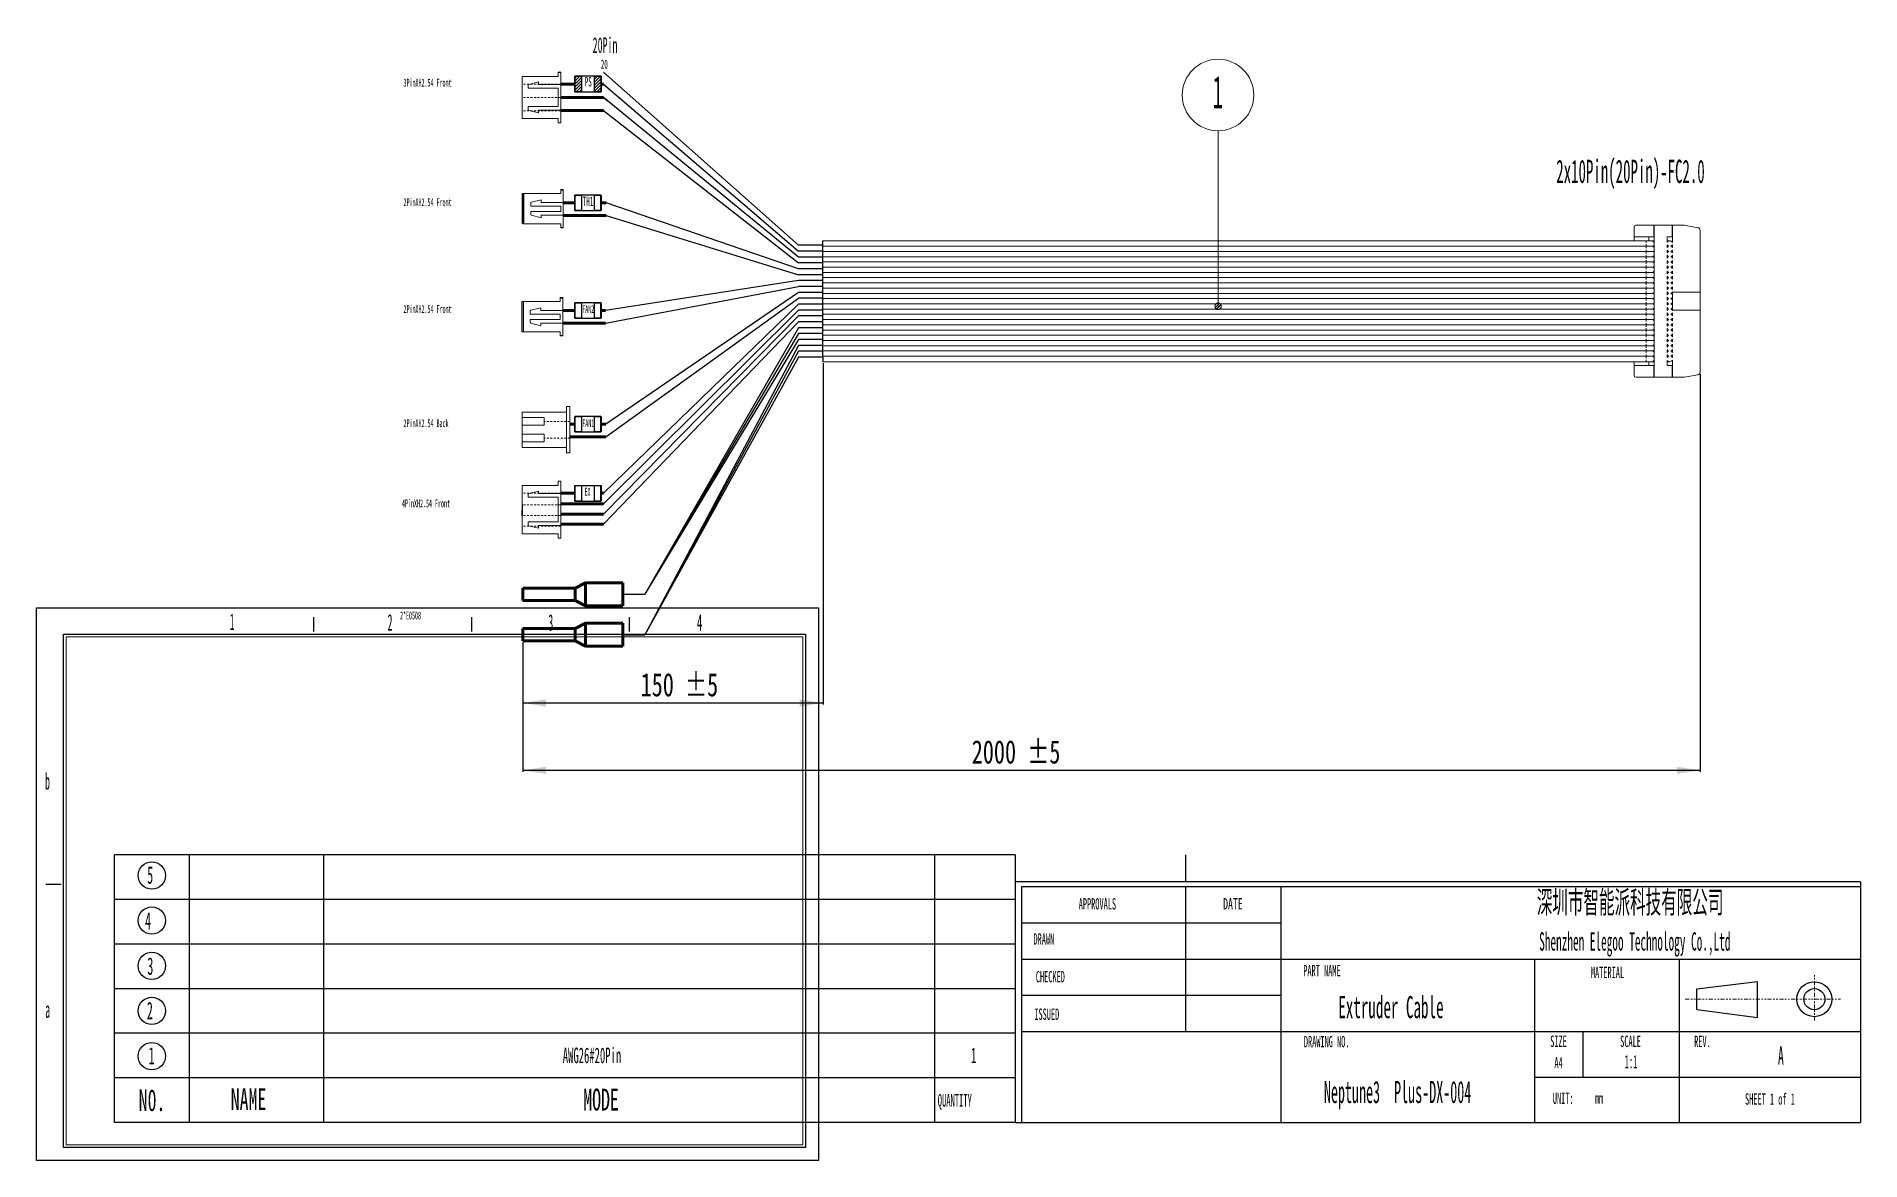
# Model space of a CAD drawing. Header units: millimetres. Extents: x -1 to 117, y 0 to 72.
import ezdxf
from ezdxf.enums import TextEntityAlignment as Align

# ---------------------------------------------------------------- set-up
doc = ezdxf.new("R2010")
doc.units = ezdxf.units.MM
for name, pattern in [('CENTERX2', [2.032, 1.27, -0.254, 0.254, -0.254]), ('HIDDEN', [0.1905, 0.127, -0.0635]), ('PHANTOM', [1.27, 0.635, -0.127, 0.127, -0.127, 0.127, -0.127])]:
    doc.linetypes.add(name, pattern=pattern)
for name, color, linetype, lineweight in [('SLD-0', 179, 'Continuous', 30), ('中心线层', 1, 'CENTERX2', 15), ('尺寸线层', 3, 'Continuous', 15), ('粗实线层', 179, 'Continuous', 30), ('细实线层', 179, 'Continuous', 15)]:
    doc.layers.add(name, color=color, linetype=linetype, lineweight=lineweight)
doc.layers.add('SLD-0_0', color=179, linetype='Continuous')
doc.styles.add('SLDTEXTSTYLE0', font='TXT', dxfattribs={"width": 0.469})
doc.styles.add('SLDTEXTSTYLE1', font='TXT', dxfattribs={"width": 0.63525})
doc.styles.add('SLDTEXTSTYLE10', font='TXT', dxfattribs={"width": 0.7})
doc.styles.add('SLDTEXTSTYLE2', font='TXT', dxfattribs={"width": 0.56, "bigfont": 'bigfont'})
doc.styles.add('SLDTEXTSTYLE3', font='TXT', dxfattribs={"width": 0.45})
doc.styles.add('SLDTEXTSTYLE4', font='TXT', dxfattribs={"width": 0.49})
doc.styles.add('SLDTEXTSTYLE5', font='TXT', dxfattribs={"width": 0.434})
doc.styles.add('SLDTEXTSTYLE6', font='TXT', dxfattribs={"width": 0.6})
doc.styles.add('SLDTEXTSTYLE7', font='TXT', dxfattribs={"width": 0.5025})
doc.styles.add('SLDTEXTSTYLE8', font='TXT', dxfattribs={"width": 0.4669})
doc.styles.add('SLDTEXTSTYLE9', font='TXT', dxfattribs={"width": 0.50025})
doc.dimstyles.new('SLDDIMSTYLE0', dxfattribs={"dimtxt": 1.5, "dimasz": 0.35, "dimexe": 0, "dimexo": 0.0625, "dimgap": 0.375, "dimtad": 2, "dimlfac": 2.37, "dimrnd": 1e-09, "dimzin": 12, "dimdsep": 46, "dimtxsty": 'SLDTEXTSTYLE0', "dimsah": 1, "dimcen": 0.09, "dimadec": 0, "dimazin": 3, "dimtol": 1, "dimtp": 5, "dimtm": 5, "dimtfac": 1, "dimtdec": 0, "dimtofl": 0, "dimtmove": 0, "dimatfit": 3, "dimfxl": 0, "dimfrac": 2, "dimtolj": 1, "dimtzin": 12, "dimarcsym": 0})
doc.dimstyles.new('SLDDIMSTYLE1', dxfattribs={"dimtxt": 1.5, "dimasz": 0.35, "dimexe": 0, "dimexo": 0.0625, "dimgap": 0.375, "dimtad": 2, "dimlfac": 2.37, "dimrnd": 1e-09, "dimzin": 12, "dimdsep": 46, "dimtxsty": 'SLDTEXTSTYLE0', "dimsah": 1, "dimcen": 0.09, "dimadec": 0, "dimazin": 3, "dimtfac": 1, "dimtdec": 3, "dimtofl": 0, "dimtmove": 0, "dimatfit": 3, "dimfxl": 0, "dimfrac": 2, "dimtolj": 1, "dimtzin": 12, "dimarcsym": 0})

# ---------------------------------------------------------------- blocks, each defined once
blk = doc.blocks.new('15')
at = {"layer": '粗实线层', "color": 7}
for p, q in [((0, 2.36), (0, 0)), ((4.01, 2.36), (0, 2.36)), ((0, 0), (4.01, 0)), ((4.01, 0), (4.01, 2.36))]:
    blk.add_line(p, q, dxfattribs=at)
blk = doc.blocks.new('块3')
at = {"layer": '细实线层'}
blk.add_line((0, 0), (0, 26.98), dxfattribs=at)
for start, end in [(90, 270), (270, 90)]:
    blk.add_arc((0, 32.48), 5.5, start, end, dxfattribs=at)
at = {"layer": '细实线层', "insert": (-0.03, 35.43), "char_height": 5, "attachment_point": 2, "style": 'SLDTEXTSTYLE8'}
blk.add_mtext('1', dxfattribs=at)
blk = doc.blocks.new('ELEGOO标题栏_1')
at = {"layer": 'SLD-0', "color": 179, "linetype": 'Continuous'}
for p, q in [((133.85, 38.11), (0, 38.11)), ((0, 38.11), (0, 0)), ((133.85, 37.29), (0.96, 37.29)), ((0.96, 37.29), (0.96, 0)), ((26.95, 37.29), (26.95, 14.34)), ((42.07, 37.29), (42.07, 0)), ((42.07, 31.55), (0.96, 31.55)), ((133.85, 25.81), (0.96, 25.81)), ((82.22, 25.81), (82.22, 0)), ((105.17, 0), (105.17, 25.81)), ((107.93, 21.13), (117.56, 22.32)), ((107.93, 17.89), (107.93, 21.13)), ((117.56, 16.63), (117.56, 22.32)), ((42.07, 20.08), (0.96, 20.08)), ((107.93, 17.89), (117.56, 16.63)), ((133.85, 14.34), (0.96, 14.34)), ((89.87, 14.34), (89.87, 7.17)), ((82.22, 7.17), (133.85, 7.17))]:
    blk.add_line(p, q, dxfattribs=at)
for radius in [2.77, 1.67]:
    blk.add_circle((126.54, 19.51), radius, dxfattribs=at)
at = {"layer": 'SLD-0_0'}
for p in [(133.85, 38.11), (0, 0)]:
    blk.add_line(p, (133.85, 0), dxfattribs=at)
at = {"layer": '中心线层', "color": 1, "linetype": 'PHANTOM', "lineweight": 15}
for p, q in [((126.54, 16.16), (126.54, 23.3)), ((106.1, 19.51), (130.7, 19.51))]:
    blk.add_line(p, q, dxfattribs=at)
at = {"layer": 'SLD-0'}
for s, insert, char_height, attachment_point, style in [('APPROVALS', (13, 35.5), 1.793, 2, 'SLDTEXTSTYLE0'), ('DATE', (34.46, 35.5), 1.793, 2, 'SLDTEXTSTYLE1'), ('\\M+1905B圳\\M+18E73\\M+19271\\M+1945C\\M+19468\\M+189C8\\M+18B5A\\M+1974C\\M+18CC0\\M+18CF6\\M+18E69', (97.36, 36.73), 4, 2, 'SLDTEXTSTYLE2'), ('DRAWN', (4.52, 29.93), 1.793, 2, 'SLDTEXTSTYLE0'), ('Shenzhen Elegoo Technology Co.,Ltd', (98.11, 30.11), 2.9104, 2, 'SLDTEXTSTYLE3'), ('CHECKED', (5.55, 23.97), 1.793, 2, 'SLDTEXTSTYLE0'), ('PART NAME', (48.56, 24.94), 1.793, 2, 'SLDTEXTSTYLE0'), ('MATERIAL', (93.78, 24.64), 1.793, 2, 'SLDTEXTSTYLE0'), ('ISSUED', (4.99, 18.03), 1.793, 2, 'SLDTEXTSTYLE0'), ('DRAWING NO.', (49.31, 13.69), 1.7927, 2, 'SLDTEXTSTYLE0'), ('SIZE', (86.02, 13.75), 1.793, 2, 'SLDTEXTSTYLE0'), ('SCALE', (97.43, 13.74), 1.793, 2, 'SLDTEXTSTYLE0'), ('REV.', (108.82, 13.72), 1.793, 2, 'SLDTEXTSTYLE0'), ('A', (120.78, 12.04), 2.91, 1, 'SLDTEXTSTYLE0'), ('A4', (86.03, 10.34), 1.793, 2, 'SLDTEXTSTYLE0'), ('1:1', (97.51, 10.67), 2.117, 2, 'SLDTEXTSTYLE0'), ('UNIT:', (86.77, 4.73), 1.793, 2, 'SLDTEXTSTYLE0'), ('mm', (92.44, 4.74), 1.793, 2, 'SLDTEXTSTYLE0'), ('SHEET 1 of 1', (119.51, 4.6), 1.7927, 2, 'SLDTEXTSTYLE0')]:
    blk.add_mtext(s, dxfattribs=dict(at, insert=insert, char_height=char_height, attachment_point=attachment_point, style=style))
at = {"layer": '尺寸线层', "color": 179}
for tag in ['材质', '绘制者', '发布者', '发布日期', '绘图日期', '零件名称', '审核者', '审核日期', '图纸编号']:
    blk.add_attdef(tag, (0, 0), '', height=1, dxfattribs=at)
blk = doc.blocks.new('明细栏_1')
at = {"layer": '粗实线层', "color": 7}
for p, q in [((144.46, 42.89), (0, 42.89)), ((0, 0), (0, 42.89)), ((12, 42.89), (12, 0)), ((33.51, 42.89), (33.51, 0)), ((131.49, 42.89), (131.49, 0)), ((144.46, 42.89), (144.46, 0)), ((144.46, 35.74), (0, 35.74)), ((144.46, 28.59), (0, 28.59)), ((144.46, 21.44), (0, 21.44)), ((0, 14.3), (0, 21.44)), ((144.46, 14.3), (0, 14.3)), ((144.46, 7.17), (0, 7.17)), ((144.46, 0), (0, 0))]:
    blk.add_line(p, q, dxfattribs=at)
for centre in [(6, 39.59), (6, 32.35), (6, 25.11), (6, 17.87), (6, 10.63)]:
    blk.add_circle(centre, 2.19, dxfattribs=at)
at = {"layer": '尺寸线层', "attachment_point": 1}
for s, insert, char_height, style in [('5', (5.24, 41.06), 2.8, 'SLDTEXTSTYLE7'), ('4', (4.9, 33.72), 2.8, 'SLDTEXTSTYLE7'), ('3', (5.27, 26.47), 2.8, 'SLDTEXTSTYLE7'), ('2', (5.2, 19.33), 2.8, 'SLDTEXTSTYLE7'), ('1', (5.48, 12.09), 2.8, 'SLDTEXTSTYLE7'), ('N0.', (3.88, 5.31), 3.5, 'SLDTEXTSTYLE6'), ('NAME', (18.64, 5.47), 3.5, 'SLDTEXTSTYLE6'), ('MODE', (75.17, 5.41), 3.5, 'SLDTEXTSTYLE6'), ('QUANTITY', (132.02, 4.54), 2, 'SLDTEXTSTYLE7')]:
    blk.add_mtext(s, dxfattribs=dict(at, insert=insert, char_height=char_height, style=style))
at = {"layer": '尺寸线层', "color": 7}
for tag in ['规格1', '数量1', '规格2', '规格3', '规格4_', '规格5', '数量2', '数量3', '数量4', '数量5_', '名称1', '名称2', '名称3', '名称4', '名称5']:
    blk.add_attdef(tag, (0, 0), '', height=1, dxfattribs=at)
blk = doc.blocks.new('图框_1')
at = {"layer": 'SLD-0', "color": 7}
for p, q in [((0, 207.38), (293.52, 207.38)), ((0, 0), (0, 207.38)), ((293.52, 207.38), (293.52, 0)), ((293.52, 0), (0, 0))]:
    blk.add_line(p, q, dxfattribs=at)
at = {"layer": 'SLD-0', "color": 7, "linetype": 'Continuous'}
for p, q in [((104.11, 198.49), (104.11, 203.88)), ((163.36, 198.49), (163.36, 203.88)), ((222.61, 198.49), (222.61, 203.88)), ((10.1, 4.94), (10.1, 197.5)), ((10.1, 197.5), (288.58, 197.5)), ((288.58, 197.5), (288.58, 4.94)), ((9.21, 103.56), (3.48, 103.56)), ((288.58, 4.94), (10.1, 4.94))]:
    blk.add_line(p, q, dxfattribs=at)
at = {"layer": 'SLD-0', "color": 7, "lineweight": 15}
for p, q in [((11.08, 5.93), (11.08, 196.52)), ((11.08, 196.52), (287.59, 196.52)), ((287.59, 196.52), (287.59, 5.93)), ((287.59, 5.93), (11.08, 5.93))]:
    blk.add_line(p, q, dxfattribs=at)
at = {"layer": 'SLD-0', "char_height": 6.17, "attachment_point": 1}
for s, insert, style in [('1', (72.52, 205.23), 'SLDTEXTSTYLE5'), ('2', (131.8, 204.98), 'SLDTEXTSTYLE5'), ('3', (192.12, 204.92), 'SLDTEXTSTYLE5'), ('4', (247.85, 204.92), 'SLDTEXTSTYLE4'), ('b', (3.24, 145.35), 'SLDTEXTSTYLE5'), ('a', (3.29, 59.68), 'SLDTEXTSTYLE5')]:
    blk.add_mtext(s, dxfattribs=dict(at, insert=insert, style=style))
blk = doc.blocks.new('图框1_1')
at = {"color": 7, "linetype": 'Continuous', "xscale": 0.4219409282700421, "yscale": 0.4219409282700421, "zscale": 0.4219409282700421}
blk.add_blockref('图框_1', (0, 0), dxfattribs=at)
blk = doc.blocks.new('_D')
at = {"layer": 'SLD-0_0'}
for p, q in [((106.76, 50.39), (106.76, 24.73)), ((30.84, 33.07), (30.84, 24.73)), ((106.76, 24.83), (30.84, 24.83))]:
    blk.add_line(p, q, dxfattribs=at)
for points in [[(30.84, 24.83), (32.34, 24.6), (32.34, 25.06)], [(106.76, 24.83), (105.26, 25.06), (105.26, 24.6)]]:
    blk.add_solid(points, dxfattribs=at)
at = {"layer": 'SLD-0_0', "insert": (59.79, 26.77), "char_height": 1.5, "attachment_point": 1, "style": 'SLDTEXTSTYLE10'}
blk.add_mtext('2000 ±5', dxfattribs=at)
blk = doc.blocks.new('_D_1')
at = {"layer": 'SLD-0_0'}
for p, q in [((50.2, 51.07), (50.2, 29.07)), ((30.84, 33.07), (30.84, 29.07)), ((50.2, 29.17), (30.84, 29.17))]:
    blk.add_line(p, q, dxfattribs=at)
for points in [[(30.84, 29.17), (32.34, 28.94), (32.34, 29.4)], [(50.2, 29.17), (48.7, 29.4), (48.7, 28.94)]]:
    blk.add_solid(points, dxfattribs=at)
at = {"layer": 'SLD-0_0', "insert": (38.44, 31.1), "char_height": 1.5, "attachment_point": 1, "style": 'SLDTEXTSTYLE10'}
blk.add_mtext('150 ±5', dxfattribs=at)

msp = doc.modelspace()

# ---------------------------------------------------------------- hatches: boundary and pattern name
at = {"layer": '粗实线层'}
h = msp.add_hatch(dxfattribs=at)
h.set_pattern_fill('ANSI31', color=256, scale=0.0421941, style=0)
h.paths.add_polyline_path([(34.194, 69.0608), (34.194, 68.5699), (34.6185, 68.5699), (34.6185, 69.5646), (34.194, 69.5646), (34.194, 69.1104)], flags=0)
h = msp.add_hatch(dxfattribs=at)
h.set_pattern_fill('ANSI31', color=256, scale=0.0421941, style=0)
h.paths.add_polyline_path([(35.4608, 68.5699), (35.8853, 68.5699), (35.8853, 69.0608), (35.8853, 69.5646), (35.4608, 69.5646), (35.4608, 69.1104)], flags=0)
at = {"layer": '细实线层'}
h = msp.add_hatch(dxfattribs=at)
h.set_pattern_fill('ANSI31', color=256, scale=0.0421941, style=0)
edge = h.paths.add_edge_path(flags=0)
edge.add_arc((75.6701, 54.7381), 0.211, 0, 360)

# ---------------------------------------------------------------- linework, layer by layer
at = {"layer": 'SLD-0_0'}
for p, q in [((48.6274, 58.6738), (36.0444, 69.8403)), ((73.5729, 19.3818), (73.5729, 17.6542))]:
    msp.add_line(p, q, dxfattribs=at)
at = {"layer": 'SLD-0_0', "color": 7, "linetype": 'Continuous', "lineweight": 15}
for p, q in [((31.1811, 68.7894), (31.1811, 68.9737)), ((33.1134, 68.7894), (31.1811, 68.7894)), ((31.2324, 69.0395), (31.8591, 69.1962)), ((31.8591, 69.1962), (31.8591, 69.0267)), ((31.8591, 69.0267), (33.2829, 69.0267)), ((31.1811, 67.6164), (31.1811, 67.4321)), ((33.1134, 67.6164), (31.1811, 67.6164)), ((31.2324, 67.3663), (31.8591, 67.2096)), ((31.8591, 67.2096), (31.8591, 67.3791)), ((31.8591, 67.3791), (33.2829, 67.3791)), ((31.1811, 42.4278), (31.1811, 42.6122)), ((33.1134, 42.4278), (31.1811, 42.4278)), ((31.2324, 42.678), (31.8591, 42.8346)), ((31.8591, 42.8346), (31.8591, 42.6651)), ((31.8591, 42.6651), (33.2829, 42.6651)), ((31.1811, 40.8431), (31.1811, 40.6588)), ((33.1134, 40.8431), (31.1811, 40.8431)), ((31.2324, 40.593), (31.8591, 40.4363)), ((31.8591, 40.4363), (31.8591, 40.6058)), ((31.8591, 40.6058), (33.2829, 40.6058))]:
    msp.add_line(p, q, dxfattribs=at)
at = {"layer": 'SLD-0_0', "color": 179, "linetype": 'Continuous', "lineweight": 15}
for p, q in [((30.8082, 62.0107), (30.8082, 60.0445)), ((30.8421, 62.0107), (30.8082, 62.0107)), ((30.8421, 60.0445), (30.8421, 62.0107)), ((30.8421, 62.0107), (30.9099, 62.0107)), ((30.9099, 62.0107), (30.9099, 60.0445)), ((30.9099, 62.0107), (33.2829, 62.0107)), ((31.3506, 61.3814), (31.3506, 61.1971)), ((31.3506, 61.1971), (33.2829, 61.1971)), ((31.4019, 61.4472), (32.0286, 61.6039)), ((32.0286, 61.6039), (32.0286, 61.4344)), ((33.4524, 61.4344), (32.0286, 61.4344)), ((33.2829, 62.2649), (33.4524, 62.2649)), ((33.2829, 62.231), (33.2829, 62.2649)), ((33.2829, 62.231), (33.2829, 62.0107)), ((33.4524, 62.231), (33.2829, 62.231)), ((33.2829, 61.1971), (33.2829, 60.8581)), ((33.4524, 62.2649), (33.4524, 62.231)), ((33.4524, 61.4344), (33.4524, 62.231)), ((33.4524, 60.6208), (33.4524, 61.4344)), ((30.9099, 60.0445), (30.8421, 60.0445)), ((33.2829, 60.0445), (30.9099, 60.0445)), ((31.3506, 60.8581), (31.3506, 60.6737)), ((33.2829, 60.8581), (31.3506, 60.8581)), ((31.4019, 60.6079), (32.0286, 60.4513)), ((32.0286, 60.4513), (32.0286, 60.6208)), ((32.0286, 60.6208), (33.4524, 60.6208)), ((33.2829, 60.0445), (33.2829, 59.8241)), ((33.4524, 59.8241), (33.4524, 60.6208)), ((33.2829, 59.8241), (33.4524, 59.8241)), ((33.2829, 59.7902), (33.2829, 59.8241)), ((33.4524, 59.7902), (33.2829, 59.7902)), ((33.4524, 59.8241), (33.4524, 59.7902)), ((103.2793, 58.965), (50.1962, 58.965)), ((102.5029, 59.2181), (102.5029, 59.8595)), ((103.7687, 59.2181), (102.5029, 59.2181)), ((102.5029, 58.965), (102.5029, 59.2181)), ((102.6042, 59.9607), (103.7687, 59.9607)), ((103.6168, 58.965), (103.2793, 58.965)), ((103.4481, 59.2181), (103.4481, 58.965)), ((103.7856, 58.965), (103.6168, 58.965)), ((103.7687, 59.2181), (103.7687, 59.9607)), ((103.7687, 59.9607), (103.7856, 59.9607)), ((103.7856, 59.2181), (103.7687, 59.2181)), ((103.7856, 58.8567), (103.7856, 59.9607)), ((103.7856, 59.9607), (104.9502, 59.9607)), ((104.9502, 59.2181), (104.6295, 59.2181)), ((104.6295, 59.2181), (104.6295, 58.8567)), ((104.7983, 58.965), (104.6295, 58.965)), ((104.9502, 59.2181), (104.9502, 59.9607)), ((104.9502, 59.9607), (104.967, 59.9607)), ((104.967, 59.2181), (104.9502, 59.2181)), ((104.967, 59.9607), (105.7434, 59.9607)), ((104.967, 58.8567), (104.967, 59.9607)), ((106.6166, 59.8068), (105.7434, 59.9607)), ((106.7561, 59.6406), (106.7561, 55.6401)), ((50.1962, 58.6105), (103.2793, 58.6105)), ((50.1962, 58.273), (103.2793, 58.273)), ((50.1962, 57.9354), (103.2793, 57.9354)), ((103.2793, 58.6105), (103.6942, 58.6105)), ((103.2793, 58.273), (103.6942, 58.273)), ((103.2793, 57.9354), (103.6942, 57.9354)), ((103.6942, 58.6105), (103.7856, 58.6105)), ((103.6942, 58.273), (103.7856, 58.273)), ((103.6942, 57.9354), (103.7856, 57.9354)), ((103.7856, 58.5191), (103.7856, 58.702)), ((103.7856, 58.1815), (103.7856, 58.3644)), ((103.7856, 57.844), (103.7856, 58.0269)), ((103.7856, 57.5064), (103.7856, 57.6893)), ((104.6295, 58.702), (104.6295, 58.5191)), ((104.6295, 58.6105), (104.7209, 58.6105)), ((104.6295, 58.3644), (104.6295, 58.1815)), ((104.6295, 58.273), (104.7209, 58.273)), ((104.6295, 58.0269), (104.6295, 57.844)), ((104.6295, 57.9354), (104.7209, 57.9354)), ((104.6295, 57.6893), (104.6295, 57.5064)), ((104.967, 58.5191), (104.967, 58.702)), ((104.967, 58.1815), (104.967, 58.3644)), ((104.967, 57.844), (104.967, 58.0269)), ((104.967, 57.5064), (104.967, 57.6893)), ((50.1962, 57.5979), (103.2793, 57.5979)), ((50.1962, 57.2603), (103.2793, 57.2603)), ((50.1962, 56.9228), (103.2793, 56.9228)), ((50.1962, 56.5852), (103.2793, 56.5852)), ((103.2793, 57.5979), (103.6942, 57.5979)), ((103.2793, 57.2603), (103.6942, 57.2603)), ((103.2793, 56.9228), (103.6942, 56.9228)), ((103.2793, 56.5852), (103.6942, 56.5852)), ((103.6942, 57.5979), (103.7856, 57.5979)), ((103.6942, 57.2603), (103.7856, 57.2603)), ((103.6942, 56.9228), (103.7856, 56.9228)), ((103.6942, 56.5852), (103.7856, 56.5852)), ((103.7856, 57.1689), (103.7856, 57.3518)), ((103.7856, 56.8313), (103.7856, 57.0142)), ((103.7856, 56.4938), (103.7856, 56.6766)), ((104.6295, 57.5979), (104.7209, 57.5979)), ((104.6295, 57.3518), (104.6295, 57.1689)), ((104.6295, 57.2603), (104.7209, 57.2603)), ((104.6295, 57.0142), (104.6295, 56.8313)), ((104.6295, 56.9228), (104.7209, 56.9228)), ((104.6295, 56.6766), (104.6295, 56.4938)), ((104.6295, 56.5852), (104.7209, 56.5852)), ((104.967, 57.1689), (104.967, 57.3518)), ((104.967, 56.8313), (104.967, 57.0142)), ((104.967, 56.4938), (104.967, 56.6766)), ((33.249, 55.3042), (33.4185, 55.3042)), ((33.249, 55.2703), (33.249, 55.3042)), ((33.4185, 55.3042), (33.4185, 55.2703)), ((50.1962, 56.2477), (103.2793, 56.2477)), ((50.1962, 55.9101), (103.2793, 55.9101)), ((50.1962, 55.5726), (103.2793, 55.5726)), ((103.2793, 56.2477), (103.6942, 56.2477)), ((103.2793, 55.9101), (103.6942, 55.9101)), ((103.2793, 55.5726), (103.6942, 55.5726)), ((103.6942, 56.2477), (103.7856, 56.2477)), ((103.6942, 55.9101), (103.7856, 55.9101)), ((103.6942, 55.5726), (103.7856, 55.5726)), ((103.7856, 56.1562), (103.7856, 56.3391)), ((103.7856, 55.8187), (103.7856, 56.0015)), ((103.7856, 55.4811), (103.7856, 55.664)), ((103.7856, 55.1436), (103.7856, 55.3264)), ((104.6295, 56.3391), (104.6295, 56.1562)), ((104.6295, 56.2477), (104.7209, 56.2477)), ((104.6295, 56.0015), (104.6295, 55.8187)), ((104.6295, 55.9101), (104.7209, 55.9101)), ((104.6295, 55.664), (104.6295, 55.4811)), ((104.6295, 55.5726), (104.7209, 55.5726)), ((104.6295, 55.3264), (104.6295, 55.1436)), ((104.967, 56.1562), (104.967, 56.3391)), ((104.967, 55.8187), (104.967, 56.0015)), ((104.967, 55.6401), (104.967, 55.664)), ((104.967, 54.4924), (104.967, 55.6401)), ((104.967, 55.6401), (106.7561, 55.6401)), ((106.7561, 55.6401), (106.7561, 54.4924)), ((30.7743, 55.0499), (30.7743, 53.0837)), ((30.8082, 55.0499), (30.7743, 55.0499)), ((30.8082, 53.0837), (30.8082, 55.0499)), ((30.8082, 55.0499), (30.876, 55.0499)), ((30.876, 55.0499), (30.876, 53.0837)), ((30.876, 55.0499), (33.249, 55.0499)), ((31.3167, 54.4207), (31.3167, 54.2363)), ((31.3167, 54.2363), (33.249, 54.2363)), ((31.368, 54.4865), (31.9947, 54.6431)), ((31.9947, 54.6431), (31.9947, 54.4736)), ((33.4185, 54.4736), (31.9947, 54.4736)), ((33.249, 55.2703), (33.249, 55.0499)), ((33.4185, 55.2703), (33.249, 55.2703)), ((33.249, 54.2363), (33.249, 53.8973)), ((33.4185, 54.4736), (33.4185, 55.2703)), ((33.4185, 53.66), (33.4185, 54.4736)), ((50.1962, 55.235), (103.2793, 55.235)), ((103.2793, 54.8975), (50.1962, 54.8975)), ((103.2793, 54.5599), (50.1962, 54.5599)), ((103.2793, 54.2223), (50.1962, 54.2223)), ((103.2793, 55.235), (103.6942, 55.235)), ((103.6942, 54.8975), (103.2793, 54.8975)), ((103.6942, 54.5599), (103.2793, 54.5599)), ((103.6942, 54.2223), (103.2793, 54.2223)), ((103.6942, 55.235), (103.7856, 55.235)), ((103.7856, 54.8975), (103.6942, 54.8975)), ((103.7856, 54.5599), (103.6942, 54.5599)), ((103.7856, 54.2223), (103.6942, 54.2223)), ((103.7856, 54.806), (103.7856, 54.9889)), ((103.7856, 54.4685), (103.7856, 54.6513)), ((103.7856, 54.1309), (103.7856, 54.3138)), ((104.6295, 55.235), (104.7209, 55.235)), ((104.6295, 54.9889), (104.6295, 54.806)), ((104.7209, 54.8975), (104.6295, 54.8975)), ((104.6295, 54.6513), (104.6295, 54.4685)), ((104.7209, 54.5599), (104.6295, 54.5599)), ((104.6295, 54.3138), (104.6295, 54.1309)), ((104.7209, 54.2223), (104.6295, 54.2223)), ((106.7561, 54.4924), (104.967, 54.4924)), ((104.967, 54.4685), (104.967, 54.4924)), ((104.967, 54.1309), (104.967, 54.3138)), ((106.7561, 54.4924), (106.7561, 50.4919)), ((30.8082, 53.0837), (30.7743, 53.0837)), ((30.876, 53.0837), (30.8082, 53.0837)), ((33.249, 53.0837), (30.876, 53.0837)), ((31.3167, 53.8973), (31.3167, 53.713)), ((33.249, 53.8973), (31.3167, 53.8973)), ((31.368, 53.6472), (31.9947, 53.4905)), ((31.9947, 53.4905), (31.9947, 53.66)), ((31.9947, 53.66), (33.4185, 53.66)), ((33.249, 53.0837), (33.249, 52.8634)), ((33.4185, 52.8634), (33.4185, 53.66)), ((103.2793, 53.8848), (50.1962, 53.8848)), ((103.2793, 53.5472), (50.1962, 53.5472)), ((103.2793, 53.2097), (50.1962, 53.2097)), ((103.6942, 53.8848), (103.2793, 53.8848)), ((103.6942, 53.5472), (103.2793, 53.5472)), ((103.6942, 53.2097), (103.2793, 53.2097)), ((103.7856, 53.8848), (103.6942, 53.8848)), ((103.7856, 53.5472), (103.6942, 53.5472)), ((103.7856, 53.2097), (103.6942, 53.2097)), ((103.7856, 53.7934), (103.7856, 53.9762)), ((103.7856, 53.4558), (103.7856, 53.6387)), ((103.7856, 53.1183), (103.7856, 53.3011)), ((103.7856, 52.7807), (103.7856, 52.9636)), ((104.6295, 53.9762), (104.6295, 53.7934)), ((104.7209, 53.8848), (104.6295, 53.8848)), ((104.6295, 53.6387), (104.6295, 53.4558)), ((104.7209, 53.5472), (104.6295, 53.5472)), ((104.6295, 53.3011), (104.6295, 53.1183)), ((104.7209, 53.2097), (104.6295, 53.2097)), ((104.6295, 52.9636), (104.6295, 52.7807)), ((104.967, 53.7934), (104.967, 53.9762)), ((104.967, 53.4558), (104.967, 53.6387)), ((104.967, 53.1183), (104.967, 53.3011)), ((104.967, 52.7807), (104.967, 52.9636)), ((33.249, 52.8634), (33.4185, 52.8634)), ((33.249, 52.8295), (33.249, 52.8634)), ((33.4185, 52.8295), (33.249, 52.8295)), ((33.4185, 52.8634), (33.4185, 52.8295)), ((103.2793, 52.8721), (50.1962, 52.8721)), ((103.2793, 52.5346), (50.1962, 52.5346)), ((103.2793, 52.197), (50.1962, 52.197)), ((103.2793, 51.8595), (50.1962, 51.8595)), ((103.6942, 52.8721), (103.2793, 52.8721)), ((103.6942, 52.5346), (103.2793, 52.5346)), ((103.6942, 52.197), (103.2793, 52.197)), ((103.6942, 51.8595), (103.2793, 51.8595)), ((103.7856, 52.8721), (103.6942, 52.8721)), ((103.7856, 52.5346), (103.6942, 52.5346)), ((103.7856, 52.197), (103.6942, 52.197)), ((103.7856, 51.8595), (103.6942, 51.8595)), ((103.7856, 52.4431), (103.7856, 52.626)), ((103.7856, 52.1056), (103.7856, 52.2885)), ((103.7856, 51.768), (103.7856, 51.9509)), ((104.7209, 52.8721), (104.6295, 52.8721)), ((104.6295, 52.626), (104.6295, 52.4431)), ((104.7209, 52.5346), (104.6295, 52.5346)), ((104.6295, 52.2885), (104.6295, 52.1056)), ((104.7209, 52.197), (104.6295, 52.197)), ((104.6295, 51.9509), (104.6295, 51.768)), ((104.7209, 51.8595), (104.6295, 51.8595)), ((104.967, 52.4431), (104.967, 52.626)), ((104.967, 52.1056), (104.967, 52.2885)), ((104.967, 51.768), (104.967, 51.9509)), ((103.2793, 51.5219), (50.1962, 51.5219)), ((50.1962, 51.1675), (103.2793, 51.1675)), ((102.5029, 50.9143), (102.5029, 51.1675)), ((102.5029, 50.273), (102.5029, 50.9143)), ((102.5029, 50.9143), (103.7687, 50.9143)), ((103.6942, 51.5219), (103.2793, 51.5219)), ((103.2793, 51.1675), (103.6168, 51.1675)), ((103.4481, 51.1675), (103.4481, 50.9143)), ((103.6168, 51.1675), (103.7856, 51.1675)), ((103.7856, 51.5219), (103.6942, 51.5219)), ((103.7687, 50.1717), (103.7687, 50.9143)), ((103.7687, 50.9143), (103.7856, 50.9143)), ((103.7856, 51.4305), (103.7856, 51.6134)), ((103.7856, 50.1717), (103.7856, 51.2758)), ((104.6295, 51.6134), (104.6295, 51.4305)), ((104.7209, 51.5219), (104.6295, 51.5219)), ((104.6295, 51.2758), (104.6295, 50.9143)), ((104.6295, 51.1675), (104.7983, 51.1675)), ((104.6295, 50.9143), (104.9502, 50.9143)), ((104.9502, 50.1717), (104.9502, 50.9143)), ((104.9502, 50.9143), (104.967, 50.9143)), ((104.967, 51.4305), (104.967, 51.6134)), ((104.967, 50.1717), (104.967, 51.2758)), ((103.7687, 50.1717), (102.6042, 50.1717)), ((103.7856, 50.1717), (103.7687, 50.1717)), ((104.9502, 50.1717), (103.7856, 50.1717)), ((104.967, 50.1717), (104.9502, 50.1717)), ((105.7434, 50.1717), (104.967, 50.1717)), ((105.7434, 50.1717), (106.6166, 50.3257))]:
    msp.add_line(p, q, dxfattribs=at)
at = {"layer": 'SLD-0_0', "color": 8, "linetype": 'HIDDEN', "lineweight": 15}
for p, q in [((103.2793, 58.965), (103.2793, 58.6105)), ((103.2793, 51.5219), (103.2793, 51.1675))]:
    msp.add_line(p, q, dxfattribs=at)
at = {"layer": 'SLD-0_0', "color": 179, "linetype": 'HIDDEN', "lineweight": 15}
for p, q in [((103.2793, 58.6105), (103.2793, 58.273)), ((103.2793, 58.273), (103.2793, 57.9354)), ((103.2793, 57.9354), (103.2793, 57.5979)), ((103.2793, 57.5979), (103.2793, 57.2603)), ((103.2793, 57.2603), (103.2793, 56.9228)), ((103.2793, 56.9228), (103.2793, 56.5852)), ((103.2793, 56.5852), (103.2793, 56.2477)), ((103.2793, 56.2477), (103.2793, 55.9101)), ((103.2793, 55.9101), (103.2793, 55.5726)), ((103.2793, 55.5726), (103.2793, 55.235)), ((103.2793, 55.235), (103.2793, 54.8975)), ((103.2793, 54.8975), (103.2793, 54.5599)), ((103.2793, 54.5599), (103.2793, 54.2223)), ((103.2793, 54.2223), (103.2793, 53.8848)), ((103.2793, 53.8848), (103.2793, 53.5472)), ((103.2793, 53.5472), (103.2793, 53.2097)), ((103.2793, 53.2097), (103.2793, 52.8721)), ((103.2793, 52.8721), (103.2793, 52.5346)), ((103.2793, 52.5346), (103.2793, 52.197)), ((103.2793, 52.197), (103.2793, 51.8595)), ((103.2793, 51.8595), (103.2793, 51.5219))]:
    msp.add_line(p, q, dxfattribs=at)
at = {"layer": 'SLD-0_0', "color": 7, "linetype": 'Continuous', "lineweight": 15}
for centre, start, end in [((31.2489, 68.9737), 104.036243, 180), ((31.2489, 67.4321), 180, 255.963757), ((31.2489, 42.6122), 104.036243, 180), ((31.2489, 40.6588), 180, 255.963757)]:
    msp.add_arc(centre, 0.0678, start, end, dxfattribs=at)
at = {"layer": 'SLD-0_0', "color": 179, "linetype": 'Continuous', "lineweight": 15}
for centre, radius, start, end in [((31.4184, 61.3814), 0.0678, 104.036243, 180), ((31.4184, 60.6737), 0.0678, 180, 255.963757), ((102.6042, 59.8595), 0.1013, 90, 179.999982), ((103.6168, 58.7793), 0.1857, 294.619977, 89.999987), ((104.7983, 58.7793), 0.1857, 90, 155.380046), ((104.7983, 58.7793), 0.1857, 24.619977, 90), ((106.5873, 59.6406), 0.1688, 360, 80.000009), ((103.6168, 58.4418), 0.1857, 294.619977, 65.380023), ((103.6168, 58.1042), 0.1857, 294.619977, 65.380023), ((103.6168, 57.7666), 0.1857, 294.619977, 65.380023), ((104.7983, 58.7793), 0.1857, 204.619977, 245.380023), ((104.7983, 58.4418), 0.1857, 114.619977, 155.380023), ((104.7983, 58.4418), 0.1857, 204.619977, 245.380023), ((104.7983, 58.1042), 0.1857, 114.619977, 155.380023), ((104.7983, 58.1042), 0.1857, 204.619977, 245.380023), ((104.7983, 57.7666), 0.1857, 114.619977, 155.380023), ((104.7983, 57.7666), 0.1857, 204.619977, 245.380023), ((104.7983, 58.7793), 0.1857, 294.619977, 335.380034), ((104.7983, 58.4418), 0.1857, 24.619977, 65.380023), ((104.7983, 58.4418), 0.1857, 294.619977, 335.380019), ((104.7983, 58.1042), 0.1857, 24.619977, 65.380023), ((104.7983, 58.1042), 0.1857, 294.619977, 335.380003), ((104.7983, 57.7666), 0.1857, 24.619977, 65.380023), ((104.7983, 57.7666), 0.1857, 294.619977, 335.380032), ((103.6168, 57.4291), 0.1857, 294.619977, 65.380023), ((103.6168, 57.0915), 0.1857, 294.619977, 65.380023), ((103.6168, 56.754), 0.1857, 294.619977, 65.380023), ((103.6168, 56.4164), 0.1857, 294.619977, 65.380023), ((104.7983, 57.4291), 0.1857, 114.619977, 155.380023), ((104.7983, 57.4291), 0.1857, 204.619977, 245.380023), ((104.7983, 57.0915), 0.1857, 114.619977, 155.380023), ((104.7983, 57.0915), 0.1857, 204.619977, 245.380023), ((104.7983, 56.754), 0.1857, 114.619977, 155.380023), ((104.7983, 56.754), 0.1857, 204.619977, 245.380023), ((104.7983, 56.4164), 0.1857, 114.619977, 155.380023), ((104.7983, 57.4291), 0.1857, 24.619977, 65.380023), ((104.7983, 57.4291), 0.1857, 294.619977, 335.380016), ((104.7983, 57.0915), 0.1857, 24.619977, 65.380023), ((104.7983, 57.0915), 0.1857, 294.619977, 335.380045), ((104.7983, 56.754), 0.1857, 24.619977, 65.380023), ((104.7983, 56.754), 0.1857, 294.619977, 335.38003), ((104.7983, 56.4164), 0.1857, 24.619977, 65.380023), ((103.6168, 56.0789), 0.1857, 294.619977, 65.380023), ((103.6168, 55.7413), 0.1857, 294.619977, 65.380023), ((103.6168, 55.4038), 0.1857, 294.619977, 65.380023), ((104.7983, 56.4164), 0.1857, 204.619977, 245.380023), ((104.7983, 56.0789), 0.1857, 114.619977, 155.380023), ((104.7983, 56.0789), 0.1857, 204.619977, 245.380023), ((104.7983, 55.7413), 0.1857, 114.619977, 155.380023), ((104.7983, 55.7413), 0.1857, 204.619977, 245.380023), ((104.7983, 55.4038), 0.1857, 114.619977, 155.380023), ((104.7983, 55.4038), 0.1857, 204.619977, 245.380023), ((104.7983, 56.4164), 0.1857, 294.619977, 335.380036), ((104.7983, 56.0789), 0.1857, 24.619977, 65.380023), ((104.7983, 56.0789), 0.1857, 294.619977, 335.380021), ((104.7983, 55.7413), 0.1857, 24.619977, 65.380023), ((104.7983, 55.7413), 0.1857, 294.619977, 335.380018), ((104.7983, 55.4038), 0.1857, 24.619977, 65.380024), ((104.7983, 55.4038), 0.1857, 294.619977, 335.380023), ((31.3845, 54.4207), 0.0678, 104.036243, 180), ((103.6168, 55.0662), 0.1857, 294.619977, 65.380023), ((103.6168, 54.7287), 0.1857, 294.619974, 65.380023), ((103.6168, 54.3911), 0.1857, 294.619977, 65.380025), ((103.6168, 54.0536), 0.1857, 294.619977, 65.380023), ((104.7983, 55.0662), 0.1857, 114.619977, 155.380023), ((104.7983, 55.0662), 0.1857, 204.619981, 245.380019), ((104.7983, 54.7287), 0.1857, 114.619977, 155.380028), ((104.7983, 54.7287), 0.1857, 204.619981, 245.380019), ((104.7983, 54.3911), 0.1857, 114.619977, 155.380027), ((104.7983, 54.3911), 0.1857, 204.619983, 245.380017), ((104.7983, 54.0536), 0.1857, 114.619977, 155.380021), ((104.7983, 55.0662), 0.1857, 24.619977, 65.380023), ((104.7983, 55.0662), 0.1857, 294.619975, 335.380023), ((104.7983, 54.7287), 0.1857, 24.619977, 65.380023), ((104.7983, 54.7287), 0.1857, 294.619975, 335.380023), ((104.7983, 54.3911), 0.1857, 24.619977, 65.380023), ((104.7983, 54.3911), 0.1857, 294.619978, 335.380031), ((104.7983, 54.0536), 0.1857, 24.619979, 65.380023), ((31.3845, 53.713), 0.0678, 180, 255.963757), ((103.6168, 53.716), 0.1857, 294.619983, 65.380023), ((103.6168, 53.3785), 0.1857, 294.619976, 65.380034), ((103.6168, 53.0409), 0.1857, 294.619977, 65.380027), ((104.7983, 54.0536), 0.1857, 204.619979, 245.380021), ((104.7983, 53.716), 0.1857, 114.619977, 155.380036), ((104.7983, 53.716), 0.1857, 204.619981, 245.380019), ((104.7983, 53.3785), 0.1857, 114.619977, 155.38003), ((104.7983, 53.3785), 0.1857, 204.619977, 245.380023), ((104.7983, 53.0409), 0.1857, 114.619977, 155.380045), ((104.7983, 53.0409), 0.1857, 204.619984, 245.380016), ((104.7983, 54.0536), 0.1857, 294.619977, 335.380016), ((104.7983, 53.716), 0.1857, 24.619964, 65.380023), ((104.7983, 53.716), 0.1857, 294.619977, 335.380022), ((104.7983, 53.3785), 0.1857, 24.61997, 65.380023), ((104.7983, 53.3785), 0.1857, 294.619977, 335.380007), ((104.7983, 53.0409), 0.1857, 24.619955, 65.380023), ((104.7983, 53.0409), 0.1857, 294.619978, 335.380035), ((103.6168, 52.7034), 0.1857, 294.619982, 65.380023), ((103.6168, 52.3658), 0.1857, 294.619977, 65.380033), ((103.6168, 52.0283), 0.1857, 294.619988, 65.380023), ((103.6168, 51.6907), 0.1857, 294.619981, 65.380039), ((104.7983, 52.7034), 0.1857, 114.619977, 155.380017), ((104.7983, 52.7034), 0.1857, 204.61998, 245.38002), ((104.7983, 52.3658), 0.1857, 114.619977, 155.380032), ((104.7983, 52.3658), 0.1857, 204.619987, 245.380013), ((104.7983, 52.0283), 0.1857, 114.619977, 155.380004), ((104.7983, 52.0283), 0.1857, 204.619983, 245.380017), ((104.7983, 51.6907), 0.1857, 114.619977, 155.380019), ((104.7983, 52.7034), 0.1857, 24.619984, 65.380023), ((104.7983, 52.7034), 0.1857, 294.619977, 335.38002), ((104.7983, 52.3658), 0.1857, 24.619968, 65.380023), ((104.7983, 52.3658), 0.1857, 294.619978, 335.380004), ((104.7983, 52.0283), 0.1857, 24.619997, 65.380023), ((104.7983, 52.0283), 0.1857, 294.619978, 335.379989), ((104.7983, 51.6907), 0.1857, 24.619981, 65.380023), ((103.6168, 51.3531), 0.1857, 270.000013, 65.380031), ((104.7983, 51.6907), 0.1857, 204.619979, 245.380021), ((104.7983, 51.3531), 0.1857, 114.619977, 155.380035), ((104.7983, 51.3531), 0.1857, 204.619977, 335.380046), ((104.7983, 51.6907), 0.1857, 294.619977, 335.380061), ((104.7983, 51.3531), 0.1857, 24.619966, 65.380023), ((102.6042, 50.273), 0.1013, 180.000018, 269.999929), ((106.5873, 50.4919), 0.1688, 280, 360)]:
    msp.add_arc(centre, radius, start, end, dxfattribs=at)
at = {"layer": '粗实线层', "color": 7, "lineweight": 15}
for p, q in [((30.8082, 69.5521), (33.1134, 69.5521)), ((30.8082, 68.2029), (30.8082, 69.5521)), ((33.1134, 69.8403), (33.1134, 69.5521)), ((33.2829, 69.8403), (33.2829, 68.2029)), ((33.1134, 68.2029), (33.1134, 68.7894)), ((30.8082, 66.8537), (30.8082, 68.2029)), ((33.1134, 67.6164), (33.1134, 68.2029)), ((33.2829, 68.2029), (33.2829, 66.5655)), ((33.1134, 66.8537), (30.8082, 66.8537)), ((33.1134, 66.5655), (33.1134, 66.8537)), ((33.2829, 66.5655), (33.1134, 66.5655)), ((33.8715, 48.2836), (33.6605, 48.2836)), ((33.6605, 45.2876), (33.6605, 48.2836)), ((33.8715, 48.2836), (33.8715, 45.2876)), ((30.7913, 47.925), (33.6605, 47.925)), ((30.7913, 45.6462), (30.7913, 47.925)), ((30.7913, 47.0683), (30.7913, 47.5747)), ((30.7913, 47.5747), (32.2259, 47.5747)), ((32.2259, 47.0683), (30.7913, 47.0683)), ((32.2259, 47.0683), (30.7913, 47.0683)), ((32.2259, 47.5747), (32.2259, 47.0683)), ((32.2259, 46.5029), (30.7913, 46.5029)), ((30.7913, 46.5029), (30.7913, 45.9966)), ((30.7913, 45.9966), (32.2259, 45.9966)), ((32.2259, 45.9966), (32.2259, 46.5029)), ((33.6605, 45.6462), (30.7913, 45.6462)), ((33.8715, 45.2876), (33.6605, 45.2876)), ((30.8082, 43.1906), (33.1134, 43.1906)), ((30.8082, 41.4296), (30.8082, 43.1906)), ((33.2829, 43.4787), (33.1134, 43.4787)), ((33.1134, 43.4787), (33.1134, 43.1906)), ((33.1134, 41.4296), (33.1134, 42.4278)), ((33.2829, 43.4787), (33.2829, 41.4296)), ((30.8082, 40.0804), (30.8082, 41.4296)), ((33.1134, 40.8431), (33.1134, 41.4296)), ((33.2829, 41.4296), (33.2829, 39.7922)), ((33.1134, 40.0804), (30.8082, 40.0804)), ((33.1134, 39.7922), (33.1134, 40.0804)), ((33.2829, 39.7922), (33.1134, 39.7922))]:
    msp.add_line(p, q, dxfattribs=at)
at = {"layer": '粗实线层'}
for p, q in [((33.1134, 69.8403), (33.2829, 69.8403)), ((34.194, 69.1104), (34.194, 69.5646)), ((34.194, 69.5646), (34.6185, 69.5646)), ((34.6185, 69.5646), (34.6185, 68.5699)), ((35.4608, 69.1104), (35.4608, 69.5646)), ((35.4608, 69.5646), (35.8853, 69.5646)), ((35.8853, 69.5646), (35.8853, 69.0608)), ((34.194, 69.0608), (34.194, 69.1104)), ((34.194, 68.5699), (34.194, 69.0608)), ((34.6185, 68.5699), (34.194, 68.5699)), ((35.4608, 68.5699), (35.4608, 69.1104)), ((35.8853, 68.5699), (35.4608, 68.5699)), ((35.8853, 69.0608), (35.8853, 68.5699)), ((34.194, 61.4573), (34.194, 61.9115)), ((34.194, 61.9115), (34.6185, 61.9115)), ((34.194, 61.4077), (34.194, 61.4573)), ((34.194, 60.9168), (34.194, 61.4077)), ((34.6185, 61.9115), (34.6185, 60.9168)), ((35.4608, 61.4573), (35.4608, 61.9115)), ((35.4608, 61.9115), (35.8853, 61.9115)), ((35.4608, 60.9168), (35.4608, 61.4573)), ((35.8853, 61.9115), (35.8853, 61.4077)), ((35.8853, 61.4077), (35.8853, 60.9168)), ((34.6185, 60.9168), (34.194, 60.9168)), ((35.8853, 60.9168), (35.4608, 60.9168)), ((34.194, 54.5168), (34.194, 54.971)), ((34.194, 54.971), (34.6185, 54.971)), ((34.194, 54.4672), (34.194, 54.5168)), ((34.194, 53.9763), (34.194, 54.4672)), ((34.6185, 54.971), (34.6185, 53.9763)), ((35.4608, 54.5168), (35.4608, 54.971)), ((35.4608, 54.971), (35.8853, 54.971)), ((35.4608, 53.9763), (35.4608, 54.5168)), ((35.8853, 54.971), (35.8853, 54.4672)), ((35.8853, 54.4672), (35.8853, 53.9763)), ((34.6185, 53.9763), (34.194, 53.9763)), ((35.8853, 53.9763), (35.4608, 53.9763)), ((34.194, 47.1784), (34.194, 47.6326)), ((34.194, 47.6326), (34.6185, 47.6326)), ((34.194, 47.1288), (34.194, 47.1784)), ((34.194, 46.6379), (34.194, 47.1288)), ((34.6185, 47.6326), (34.6185, 46.6379)), ((35.4608, 47.1784), (35.4608, 47.6326)), ((35.4608, 47.6326), (35.8853, 47.6326)), ((35.4608, 46.6379), (35.4608, 47.1784)), ((35.8853, 47.6326), (35.8853, 47.1288)), ((35.8853, 47.1288), (35.8853, 46.6379)), ((34.6185, 46.6379), (34.194, 46.6379)), ((35.8853, 46.6379), (35.4608, 46.6379)), ((34.194, 42.7281), (34.194, 43.1823)), ((34.194, 43.1823), (34.6185, 43.1823)), ((34.194, 42.6785), (34.194, 42.7281)), ((34.194, 42.1876), (34.194, 42.6785)), ((34.6185, 43.1823), (34.6185, 42.1876)), ((35.4608, 42.7281), (35.4608, 43.1823)), ((35.4608, 43.1823), (35.8853, 43.1823)), ((35.4608, 42.1876), (35.4608, 42.7281)), ((35.8853, 43.1823), (35.8853, 42.6785)), ((35.8853, 42.6785), (35.8853, 42.1876)), ((34.6185, 42.1876), (34.194, 42.1876)), ((35.8853, 42.1876), (35.4608, 42.1876))]:
    msp.add_line(p, q, dxfattribs=at)
at = {"layer": '粗实线层', "color": 7}
for p, q in [((34.194, 69.5646), (34.194, 68.5699)), ((35.8853, 69.5646), (34.194, 69.5646)), ((35.8853, 68.5699), (35.8853, 69.5646)), ((34.194, 68.5699), (35.8853, 68.5699)), ((36.0444, 69.0672), (48.6274, 58.2941)), ((48.6274, 57.9143), (36.0444, 68.2029)), ((36.0444, 68.2029), (36.3566, 67.9476)), ((36.0444, 67.3589), (48.6274, 57.5346)), ((48.6274, 57.1548), (36.2242, 61.4141)), ((36.2242, 60.6005), (48.6274, 56.7751)), ((50.1962, 51.5219), (50.1962, 58.965)), ((50.1962, 58.6738), (48.6274, 58.6738)), ((50.1962, 58.2941), (48.6274, 58.2941)), ((50.1962, 57.9143), (48.6274, 57.9143)), ((50.1962, 57.5346), (48.6274, 57.5346)), ((50.1962, 57.1548), (48.6274, 57.1548)), ((50.1962, 56.7751), (48.6274, 56.7751)), ((48.6274, 56.3953), (36.18, 54.4736)), ((36.18, 53.66), (48.6274, 56.0156)), ((48.6274, 55.6358), (36.2032, 47.1352)), ((50.1962, 56.3953), (48.6274, 56.3953)), ((50.1962, 56.0156), (48.6274, 56.0156)), ((50.1962, 55.6358), (48.6274, 55.6358)), ((48.6274, 54.8764), (36.0444, 42.685)), ((36.0444, 42.0102), (48.6274, 54.4966)), ((48.6274, 54.1169), (36.0444, 41.338)), ((36.2032, 46.3216), (48.6274, 55.2561)), ((50.1962, 55.2561), (48.6274, 55.2561)), ((50.1962, 54.8764), (48.6274, 54.8764)), ((50.1962, 54.4966), (48.6274, 54.4966)), ((50.1962, 54.1169), (48.6274, 54.1169)), ((36.0444, 40.6949), (48.6274, 53.7371)), ((48.6274, 53.3574), (38.7179, 36.1782)), ((48.6274, 52.9776), (38.7179, 36.1782)), ((50.1962, 53.7371), (48.6274, 53.7371)), ((50.1962, 53.3574), (48.6274, 53.3574)), ((50.1962, 52.9776), (48.6274, 52.9776)), ((48.6274, 52.5979), (38.7179, 36.1782)), ((48.6274, 52.2181), (38.7179, 33.5703)), ((48.6274, 51.8384), (38.7179, 33.5703)), ((50.1962, 52.5979), (48.6274, 52.5979)), ((50.1962, 52.2181), (48.6274, 52.2181)), ((50.1962, 51.8384), (48.6274, 51.8384)), ((48.6274, 51.4586), (38.7179, 33.5703)), ((50.1962, 51.4586), (48.6274, 51.4586)), ((50.1962, 51.5219), (50.1962, 51.1675)), ((30.8082, 41.9341), (30.8082, 41.2607)), ((30.8082, 41.2607), (30.8082, 41.5974)), ((37.2933, 36.1782), (38.7179, 36.1782)), ((37.2933, 33.5703), (38.7179, 33.5703))]:
    msp.add_line(p, q, dxfattribs=at)
at = {"layer": '粗实线层', "color": 8, "linetype": 'HIDDEN', "lineweight": 15}
for p, q in [((33.2829, 69.0672), (30.8082, 69.0672)), ((33.2829, 68.2029), (30.8082, 68.2029)), ((33.2829, 68.2029), (30.8082, 68.2029)), ((33.2829, 67.3386), (30.8082, 67.3386)), ((33.8715, 47.3215), (32.2259, 47.3215)), ((33.8715, 46.2498), (32.2259, 46.2498)), ((33.2829, 42.7057), (30.8082, 42.7057)), ((33.2829, 41.9341), (30.8082, 41.9341)), ((33.2829, 41.2607), (30.8082, 41.2607)), ((33.2829, 41.2607), (30.8082, 41.2607)), ((33.2829, 40.5653), (30.8082, 40.5653))]:
    msp.add_line(p, q, dxfattribs=at)
at = {"layer": '粗实线层', "color": 7, "lineweight": 60}
for p, q in [((33.2829, 69.0672), (33.4639, 69.0672)), ((33.4639, 69.0672), (34.194, 69.0672)), ((35.8853, 69.0672), (36.0444, 69.0672)), ((33.2829, 68.2029), (36.0444, 68.2029)), ((33.2829, 67.3589), (36.0444, 67.3589)), ((33.4627, 61.4141), (34.194, 61.4141)), ((35.8853, 61.4141), (36.2242, 61.4141)), ((33.4627, 60.6005), (36.2242, 60.6005)), ((33.4185, 54.4736), (34.194, 54.4736)), ((35.8853, 54.4736), (36.18, 54.4736)), ((33.4185, 53.66), (36.18, 53.66)), ((33.8715, 47.1352), (34.194, 47.1352)), ((35.8853, 47.1352), (36.2032, 47.1352)), ((33.8715, 46.3216), (36.2032, 46.3216)), ((34.194, 42.685), (33.2829, 42.685)), ((36.0444, 42.685), (35.8853, 42.685)), ((36.0444, 42.0102), (33.2829, 42.0102)), ((36.0444, 41.338), (33.2829, 41.338)), ((36.0444, 40.6949), (33.2829, 40.6949)), ((34.2132, 36.579), (30.8376, 36.579)), ((30.8376, 35.7774), (30.8376, 36.579)), ((30.8376, 35.7774), (34.2132, 35.7774)), ((34.2132, 33.9711), (30.8376, 33.9711)), ((30.8376, 33.1694), (30.8376, 33.9711)), ((30.8376, 33.1694), (34.2132, 33.1694))]:
    msp.add_line(p, q, dxfattribs=at)
at = {"layer": '粗实线层', "color": 1, "lineweight": 60}
for p, q in [((34.8743, 36.9166), (34.2132, 36.579)), ((34.2132, 35.7774), (34.2132, 36.579)), ((34.8743, 35.4398), (34.8743, 36.9166)), ((34.8743, 36.9166), (37.2933, 36.9166)), ((37.2933, 35.4398), (37.2933, 36.9166)), ((34.8743, 35.4398), (34.2132, 35.7774)), ((34.8743, 35.4398), (37.2933, 35.4398)), ((34.8743, 34.3087), (34.2132, 33.9711)), ((34.8743, 32.8319), (34.8743, 34.3087)), ((34.8743, 34.3087), (37.2933, 34.3087)), ((37.2933, 32.8319), (37.2933, 34.3087)), ((34.2132, 33.1694), (34.2132, 33.9711)), ((34.8743, 32.8319), (34.2132, 33.1694)), ((34.8743, 32.8319), (37.2933, 32.8319))]:
    msp.add_line(p, q, dxfattribs=at)
at = {"layer": '细实线层'}
msp.add_circle((75.6701, 54.7381), 0.211, dxfattribs=at)

# ---------------------------------------------------------------- block references
at = {"color": 7, "linetype": 'Continuous'}
for name, p, xscale, yscale, zscale in [('块3', (75.6701, 54.7381), 0.419287211740042, 0.419287211740042, 0.419287211740042), ('15', (34.194, 60.9168), 0.419287211740042, 0.419287211740042, 0.419287211740042), ('15', (34.194, 53.9763), 0.419287211740042, 0.419287211740042, 0.419287211740042), ('15', (34.194, 46.6379), 0.419287211740042, 0.419287211740042, 0.419287211740042), ('15', (34.194, 42.1876), 0.419287211740042, 0.419287211740042, 0.419287211740042), ('图框1_1', (-0.5171, -0.3174), 0.4071691551620865, 0.4071691551620865, 0.4071691551620865)]:
    msp.add_blockref(name, p, dxfattribs=dict(at, xscale=xscale, yscale=yscale, zscale=zscale))
ref = msp.add_blockref('明细栏_1', (4.5131, 2.1368), dxfattribs=dict(at, xscale=0.4020892401202552, yscale=0.4020892401202552, zscale=0.4020892401202552))
ref.add_attrib('规格1', 'AWG26#20Pin', dxfattribs={"layer": '尺寸线层', "color": 7, "height": 1.005223, "style": 'SLDTEXTSTYLE9', "width": 0.50025}).set_placement((33.4187, 5.6554), align=Align.BOTTOM_LEFT)
ref.add_attrib('数量1', '1', dxfattribs={"layer": '尺寸线层', "color": 7, "height": 1.0052, "style": 'SLDTEXTSTYLE9', "width": 0.50025}).set_placement((59.7438, 5.6554), align=Align.BOTTOM_LEFT)
ref = msp.add_blockref('ELEGOO标题栏_1', (62.5979, 2.1368), dxfattribs=dict(at, xscale=0.4071691551620865, yscale=0.4071691551620865, zscale=0.4071691551620865))
ref.add_attrib('零件名称', 'Extruder Cable', dxfattribs={"layer": '尺寸线层', "color": 179, "height": 1.425092, "style": 'SLDTEXTSTYLE9', "width": 0.50025}).set_placement((83.4239, 8.4283), align=Align.BOTTOM_LEFT)
ref.add_attrib('图纸编号', ' Neptune3  Plus-DX-004', dxfattribs={"layer": '尺寸线层', "color": 179, "height": 1.425092, "style": 'SLDTEXTSTYLE8', "width": 0.4669}).set_placement((82.043, 2.9592), align=Align.BOTTOM_LEFT)

# ---------------------------------------------------------------- texts
at = {"layer": 'SLD-0_0', "attachment_point": 1, "style": 'SLDTEXTSTYLE0'}
for s, insert, char_height in [('20Pin', (35.3476, 72.072), 1), ('20', (35.876, 70.6319), 0.58208), ('3PinXH2.54 Front', (23.1497, 69.4038), 0.505302), ('PS', (34.8298, 69.5104), 0.6), ('2x10Pin(20Pin)-FC2.0', (97.4804, 64.1883), 1.5), ('2PinXH2.54 Front', (23.1497, 61.7029), 0.505302), ('TH1', (34.7002, 61.8095), 0.6), ('2PinXH2.54 Front', (23.1497, 54.817), 0.505302), ('FAN2', (34.6735, 54.811), 0.5), ('2PinXH2.54 Back', (23.1497, 47.4589), 0.505302), ('FAN1', (34.6787, 47.453), 0.5), ('E0', (34.8226, 43.0438), 0.5), ('4PinXH2.54 Front', (23.0515, 42.2895), 0.505302), ('2*E0508', (22.9254, 35.0629), 0.5053)]:
    msp.add_mtext(s, dxfattribs=dict(at, insert=insert, char_height=char_height))

# ---------------------------------------------------------------- dimensions: what is measured, and where the dimension line sits
at = {"layer": 'SLD-0_0'}
dim = msp.add_linear_dim(base=(30.8376, 29.1699), p1=(50.1962, 51.1675), p2=(30.8376, 33.1694), text='150 ±5', dimstyle='SLDDIMSTYLE1', dxfattribs=at)
dim.commit()
dim.dimension.update_dxf_attribs({"geometry": '_D_1', "text_midpoint": (40.4834, 29.1699), "dimtype": 160})
dim = msp.add_linear_dim(base=(30.8376, 24.834), p1=(106.7561, 50.4919), p2=(30.8376, 33.1694), angle=0, text='2000 ±5', dimstyle='SLDDIMSTYLE0', dxfattribs=at)
dim.commit()
dim.dimension.update_dxf_attribs({"geometry": '_D', "text_midpoint": (62.124, 24.834), "dimtype": 160})

doc.saveas('drawing.dxf')
